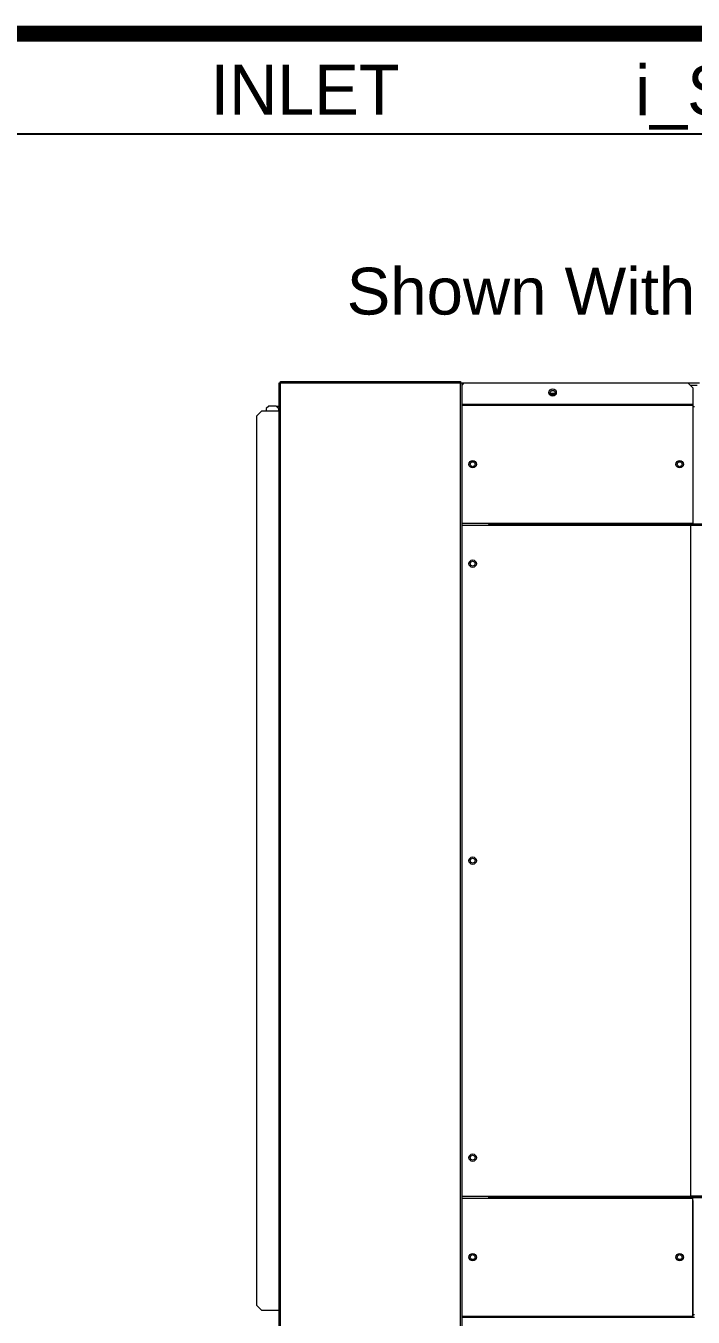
# Model space of a CAD drawing. Header units: inches. Extents: x 660 to 993, y -260 to -49.
# Drawn here: x 838.3 to 872.2, y -117.5 to -51.9 of the extents above; entities that cross this region are included whole.
import ezdxf
from ezdxf.enums import TextEntityAlignment as Align

# ---------------------------------------------------------------- set-up
doc = ezdxf.new("R2010")
doc.units = ezdxf.units.IN
doc.header["$MEASUREMENT"] = 0
doc.layers.add('C1RC', color=7, linetype='Continuous')
doc.layers.add('L48', color=7, linetype='Continuous')
doc.styles.add('dimentions', font='arial.ttf')

msp = doc.modelspace()

# ---------------------------------------------------------------- linework, layer by layer
at = {"color": 7, "lineweight": 25, "const_width": 0.81}
msp.add_lwpolyline([(665.468, -254.813), (989.468, -254.813), (989.468, -52.313), (665.468, -52.313), (665.468, -254.813)], dxfattribs=at)
at = {"layer": 'C1RC', "color": 7, "lineweight": 25}
msp.add_line((830.611, -57.384), (896.344, -57.384), dxfattribs=at)
at = {"layer": 'L48', "color": 7, "linetype": 'Continuous', "lineweight": 15}
for p, q in [((851.195, -118.539), (851.195, -70.039)), ((851.195, -70.039), (851.27, -70.039)), ((851.27, -70.039), (851.27, -69.964)), ((851.27, -69.964), (860.413, -69.964)), ((851.27, -118.539), (851.27, -70.039)), ((851.27, -70.039), (860.413, -70.039)), ((860.413, -69.964), (860.413, -70.039)), ((860.413, -118.539), (860.413, -70.039)), ((860.413, -70.039), (860.489, -70.039)), ((860.489, -70.142), (860.592, -70.039)), ((860.489, -118.539), (860.489, -70.039)), ((860.489, -70.039), (860.592, -70.039)), ((860.592, -70.039), (871.967, -70.039)), ((871.967, -70.039), (872.217, -70.289)), ((871.967, -70.039), (872.547, -70.039)), ((872.072, -70.145), (872.441, -70.145)), ((872.217, -70.289), (872.217, -71.116)), ((850.666, -71.214), (850.541, -71.339)), ((850.541, -71.339), (850.541, -71.477)), ((851.046, -71.214), (850.666, -71.214)), ((851.046, -71.214), (851.195, -71.214)), ((851.171, -71.339), (851.046, -71.214)), ((851.171, -71.339), (851.171, -71.477)), ((860.489, -71.116), (872.217, -71.116)), ((860.489, -71.117), (872.217, -71.117)), ((860.489, -71.165), (872.217, -71.165)), ((872.217, -71.116), (872.217, -71.117)), ((872.217, -71.117), (872.217, -71.165)), ((872.233, -71.164), (872.217, -71.164)), ((872.217, -71.165), (872.217, -77.163)), ((872.233, -71.227), (872.217, -71.227)), ((872.217, -71.228), (872.233, -71.228)), ((872.233, -71.227), (872.233, -71.164)), ((872.233, -77.039), (872.233, -71.228)), ((872.233, -71.228), (872.297, -71.228)), ((850.048, -71.73), (850.298, -71.477)), ((850.048, -71.73), (850.048, -116.849)), ((851.194, -71.477), (850.298, -71.477)), ((851.194, -71.477), (851.194, -117.102)), ((851.195, -71.477), (851.194, -71.477)), ((860.489, -77.162), (861.967, -77.162)), ((860.489, -77.261), (872.092, -77.261)), ((861.842, -77.162), (861.842, -77.212)), ((861.842, -77.212), (861.967, -77.212)), ((861.89, -77.212), (861.89, -77.162)), ((861.967, -77.162), (861.967, -77.163)), ((861.967, -77.163), (872.217, -77.163)), ((861.967, -77.163), (861.967, -77.212)), ((861.967, -77.212), (872.217, -77.212)), ((861.967, -77.212), (872.092, -77.212)), ((862.236, -77.212), (862.236, -77.212)), ((862.342, -77.212), (862.342, -77.212)), ((870.797, -77.212), (870.797, -77.212)), ((872.092, -77.212), (872.092, -77.261)), ((872.092, -77.261), (872.141, -77.261)), ((872.092, -77.261), (872.092, -111.318)), ((860.489, -111.318), (872.092, -111.318)), ((860.489, -111.416), (861.967, -111.416)), ((861.842, -111.366), (861.842, -111.416)), ((861.842, -111.366), (861.967, -111.366)), ((861.89, -111.416), (861.89, -111.366)), ((861.967, -111.366), (872.092, -111.366)), ((861.967, -111.415), (861.967, -111.367)), ((861.967, -111.367), (872.217, -111.367)), ((861.967, -111.416), (861.967, -111.415)), ((861.967, -111.415), (872.217, -111.415)), ((862.236, -111.367), (862.236, -111.366)), ((862.342, -111.367), (862.342, -111.366)), ((870.797, -111.366), (870.797, -111.367)), ((872.141, -111.318), (872.092, -111.318)), ((872.092, -111.318), (872.092, -111.366)), ((872.217, -117.413), (872.217, -111.415)), ((872.233, -117.351), (872.233, -111.539)), ((850.298, -117.102), (850.048, -116.849)), ((850.298, -117.102), (851.194, -117.102)), ((851.194, -117.102), (851.195, -117.102)), ((860.489, -117.413), (872.217, -117.413)), ((860.489, -117.462), (872.217, -117.462)), ((872.233, -117.351), (872.217, -117.351)), ((872.217, -117.352), (872.233, -117.352)), ((872.217, -117.462), (872.217, -117.413)), ((872.217, -117.414), (872.233, -117.414)), ((872.217, -117.462), (872.297, -117.462)), ((872.297, -117.351), (872.233, -117.351)), ((872.233, -117.414), (872.233, -117.352))]:
    msp.add_line(p, q, dxfattribs=at)
at = {"layer": 'L48', "color": 7}
for p, q in [((880.231, -77.261), (872.141, -77.261)), ((872.217, -77.212), (873.797, -77.212)), ((872.141, -111.318), (880.231, -111.318)), ((872.217, -111.367), (873.797, -111.367))]:
    msp.add_line(p, q, dxfattribs=at)
at = {"layer": 'L48', "color": 7, "linetype": 'Continuous', "lineweight": 15, "flags": 128}
for points in [[(865.092, -70.571), (865.035, -70.578), (864.982, -70.6)], [(865.014, -70.637), (865.043, -70.625), (865.092, -70.618)], [(865.201, -70.6), (865.148, -70.578), (865.092, -70.571)], [(865.092, -70.618), (865.14, -70.625), (865.17, -70.637)]]:
    msp.add_lwpolyline(points, dxfattribs=at)
at = {"layer": 'L48', "color": 7, "linetype": 'Continuous', "lineweight": 15}
for centre, radius in [((865.092, -70.525), 0.188), ((865.092, -70.539), 0.125), ((861.029, -74.164), 0.188), ((861.029, -74.164), 0.125), ((871.547, -74.164), 0.188), ((871.547, -74.164), 0.125), ((861.029, -79.212), 0.188), ((861.029, -79.212), 0.125), ((861.029, -94.289), 0.188), ((861.029, -94.289), 0.125), ((861.029, -109.366), 0.188), ((861.029, -109.366), 0.125), ((861.029, -114.414), 0.188), ((861.029, -114.414), 0.125), ((871.547, -114.414), 0.188), ((871.547, -114.414), 0.125)]:
    msp.add_circle(centre, radius, dxfattribs=at)

# ---------------------------------------------------------------- texts
at = {"color": 7, "lineweight": 25, "style": 'dimentions'}
msp.add_text('Shown With Some Optional Components', height=2.376, dxfattribs=at).set_placement((854.63, -66.564))
at = {"layer": 'C1RC', "color": 7, "lineweight": 25}
for s, height, p in [('INLET', 2.5312, (852.514, -56.419)), ('i_SuctionSizeCircuit1', 2.53125, (885.281, -56.448))]:
    msp.add_text(s, height=height, dxfattribs=at).set_placement(p, align=Align.CENTER)

doc.saveas('drawing.dxf')
